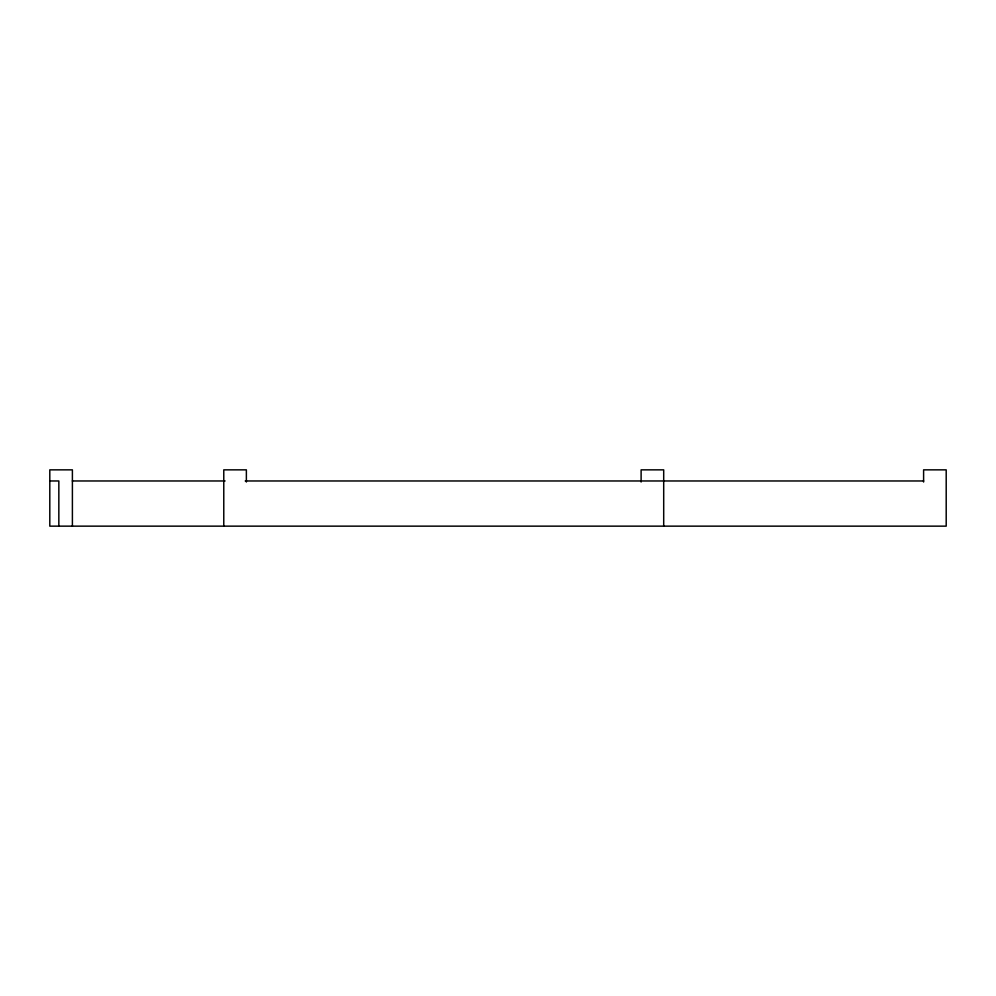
<?xml version="1.0" encoding="UTF-8"?>
<svg xmlns="http://www.w3.org/2000/svg" width="996" height="996" viewBox="0 0 996 996"><rect width="100%" height="100%" fill="white"/><g stroke="black" fill="none" stroke-linecap="round" stroke-linejoin="round"><path stroke-width="1.49" d="M49.8 480.968L58.839 480.968L58.839 526.149M72.359 480.968L225.096 480.968M245.228 480.968L923.603 480.968M923.603 482.027L923.603 469.851L946.2 469.851L946.2 526.149L49.8 526.149L49.8 469.851L72.397 469.851L72.397 526.149M663.697 526.149L663.697 469.851L641.113 469.851L641.113 482.027M246.373 482.027L246.373 469.851L223.776 469.851L223.776 526.149"/></g></svg>
